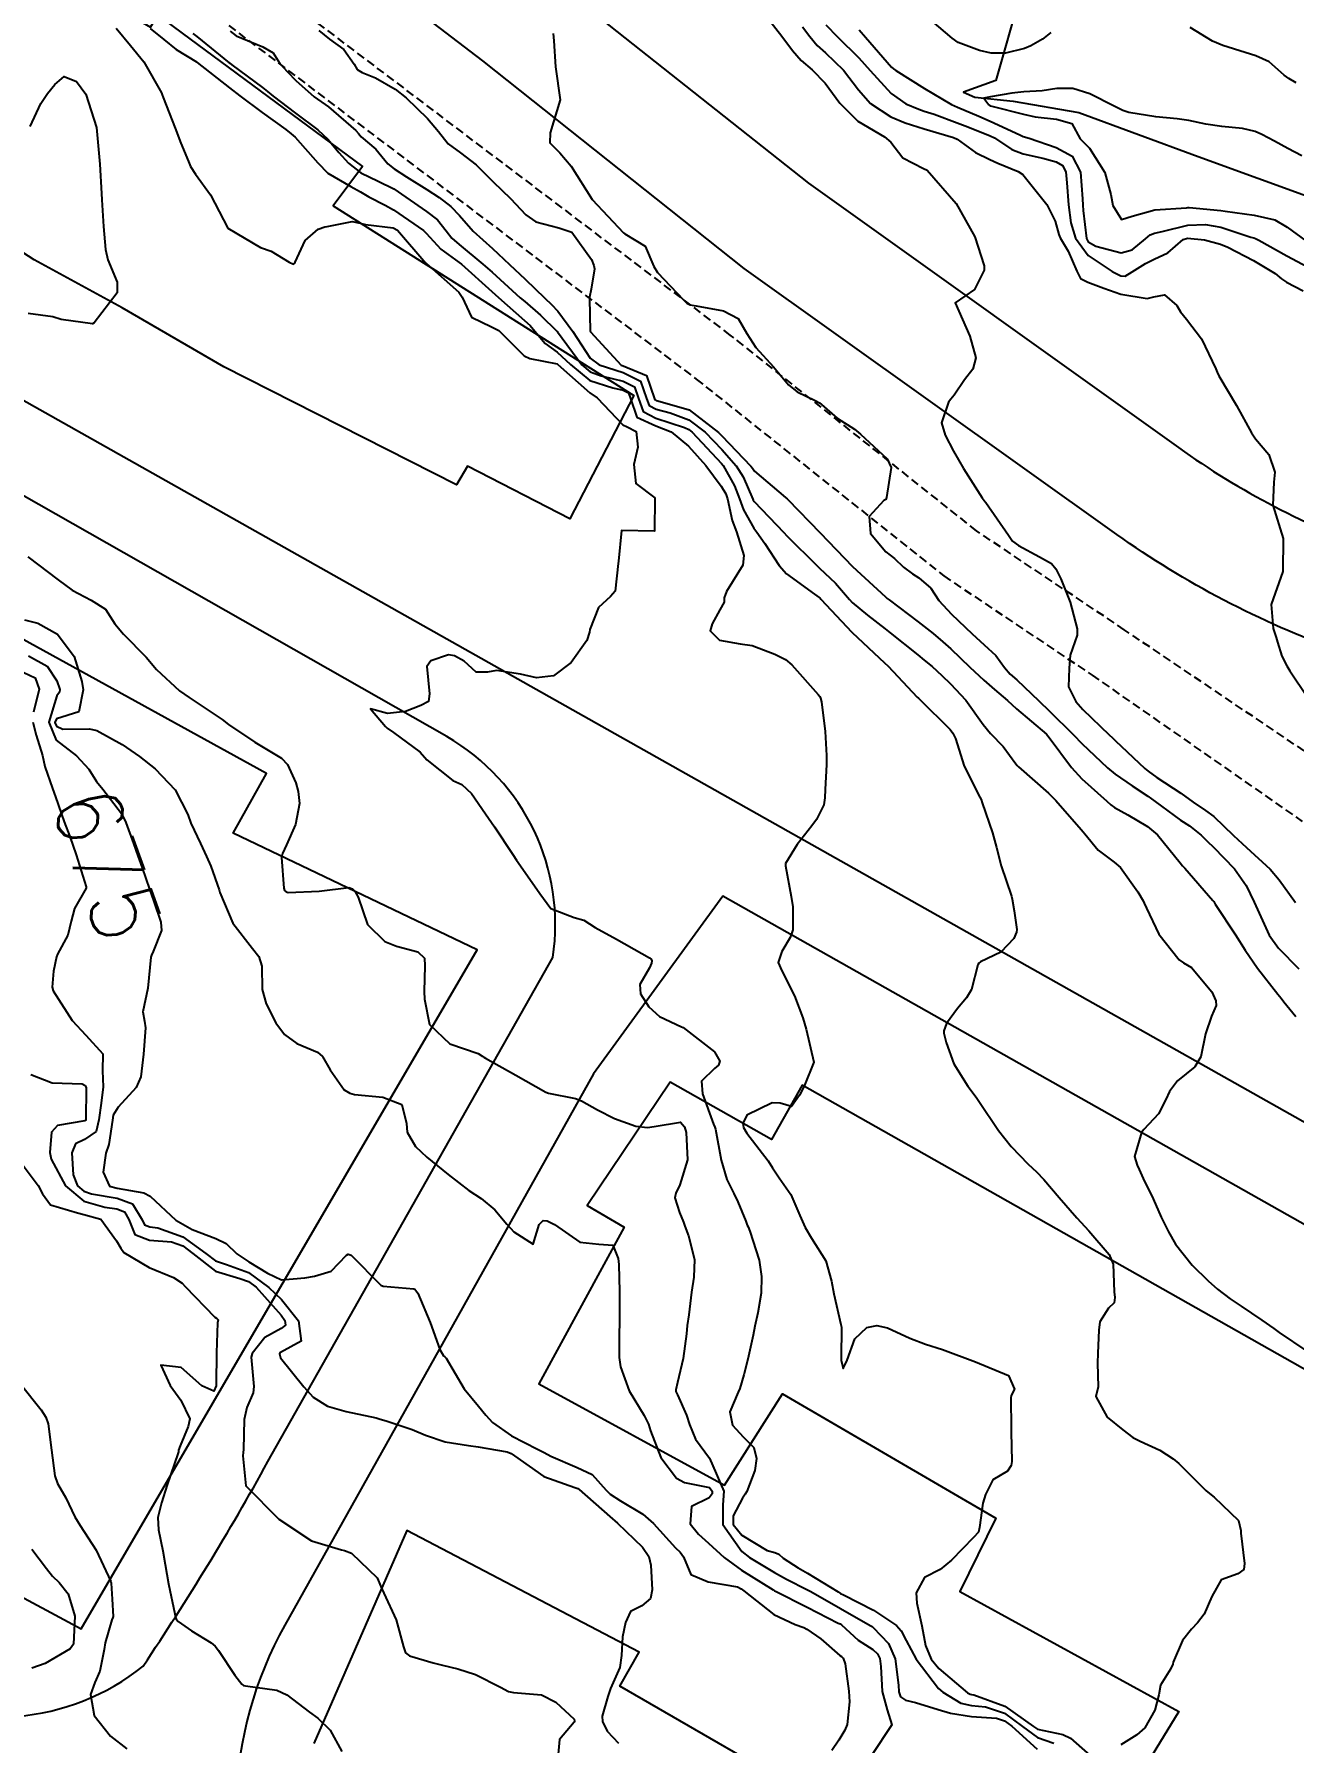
# Model space of a CAD drawing. Header units: metres. Extents: x 292545 to 299085, y 7450245 to 7463078.
# Drawn here: x 296040.1 to 296116.2, y 7461613.7 to 7461717 of the extents above; entities that cross this region are included whole.
import ezdxf
from ezdxf.enums import TextEntityAlignment as Align

# ---------------------------------------------------------------- set-up
doc = ezdxf.new("R2010")
doc.units = ezdxf.units.M
doc.linetypes.add('DASHED', pattern=[0.75, 0.5, -0.25])
for name, color, linetype in [('Cotas', 45, 'Continuous'), ('Curvas de Nivel 1m', 11, 'Continuous'), ('Curvas de Nivel 5m', 15, 'Continuous'), ('Edificações', 30, 'Continuous'), ('Hidrografia', 140, 'Continuous'), ('Vias Primárias', 230, 'Continuous'), ('Vias Secundárias', 230, 'DASHED')]:
    doc.layers.add(name, color=color, linetype=linetype)
doc.styles.add('Style-STANDARD', font='STANDARD.shx')

msp = doc.modelspace()

# ---------------------------------------------------------------- linework, layer by layer
at = {"layer": 'Curvas de Nivel 1m', "flags": 128}
for points, elevation in [([(296083.98, 7461718.53), (296085.3, 7461716.86), (296085.94, 7461715.99), (296086.47, 7461715.38), (296087.12, 7461714.83), (296087.92, 7461714.01), (296088.79, 7461712.81), (296089.89, 7461711.72), (296091.49, 7461710.78), (296091.88, 7461710.45), (296092.6, 7461709.5), (296093.86, 7461708.85), (296094.07, 7461708.75), (296095.83, 7461706.73), (296096.95, 7461704.72), (296097.52, 7461702.98), (296097.52, 7461702.71), (296096.94, 7461701.55), (296095.76, 7461700.73), (296096.66, 7461698.72), (296097.02, 7461697.42), (296096.84, 7461696.72), (296096.34, 7461696.09), (296095.7, 7461695.16), (296095.51, 7461694.91), (296095.36, 7461694.73), (296094.94, 7461693.48), (296095.16, 7461692.74), (296095.66, 7461691.77), (296096.27, 7461690.72), (296097.4, 7461688.94), (296097.59, 7461688.71), (296097.62, 7461688.67), (296099, 7461686.69), (296099.23, 7461686.33), (296099.59, 7461686.06), (296100.86, 7461685.39), (296101.58, 7461684.97), (296101.86, 7461684.66), (296102.16, 7461684.06), (296102.71, 7461682.65), (296103.15, 7461681.02), (296103.13, 7461680.64), (296102.72, 7461679.43), (296102.65, 7461678.65), (296102.62, 7461677.52), (296103.05, 7461676.64), (296103.48, 7461676.16), (296105.07, 7461674.62), (296105.27, 7461674.43), (296105.45, 7461674.26), (296107.22, 7461672.59), (296107.43, 7461672.42), (296107.96, 7461672.05), (296109.41, 7461671.1), (296110.15, 7461670.56), (296110.9, 7461670.05), (296111.39, 7461669.68), (296112.59, 7461668.53), (296113.38, 7461667.81), (296114.8, 7461666.51), (296115.35, 7461665.85), (296116.34, 7461664.48)], 666), ([(296045.06, 7461717.33), (296045.94, 7461716.3), (296046.74, 7461715.31), (296047.8, 7461713.42), (296047.85, 7461713.3), (296047.91, 7461713.15), (296048.64, 7461711.29), (296048.98, 7461710.39), (296049.43, 7461709.28), (296049.56, 7461708.98), (296049.86, 7461708.51), (296050.77, 7461707.26), (296051.81, 7461705.25), (296053.8, 7461704.09), (296054.43, 7461703.85), (296055.52, 7461703.2), (296055.79, 7461703.08), (296055.86, 7461703.13), (296055.89, 7461703.2), (296056.49, 7461704.51), (296057.27, 7461705.19), (296057.68, 7461705.32), (296057.81, 7461705.35), (296059.32, 7461705.66), (296059.82, 7461705.56), (296060.14, 7461705.48), (296061.81, 7461705.26), (296062.06, 7461705.13), (296063.79, 7461703.14), (296063.81, 7461703.13), (296063.83, 7461703.11), (296065.77, 7461701.38), (296065.97, 7461701.08), (296066.55, 7461699.87), (296067.75, 7461699.29), (296068.19, 7461699.06), (296069.73, 7461697.54), (296070.06, 7461697.37), (296071.71, 7461697.04), (296071.76, 7461697.01), (296073.7, 7461695.3), (296074.14, 7461694.99), (296075.68, 7461693.36), (296075.94, 7461693.23), (296076.49, 7461692.96), (296076.6, 7461692.02), (296076.36, 7461690.96), (296076.48, 7461689.81), (296077.62, 7461688.94), (296077.6, 7461686.94), (296075.6, 7461686.97), (296075.42, 7461685.12), (296075.41, 7461684.97), (296075.22, 7461683.31), (296074.95, 7461682.98), (296074.21, 7461682.31), (296073.7, 7461680.99), (296073.68, 7461680.83), (296073.52, 7461680.33), (296072.57, 7461679), (296071.49, 7461678.19), (296070.47, 7461678.06), (296069.5, 7461678.29), (296068.05, 7461678.5), (296067.5, 7461678.41), (296066.83, 7461678.4), (296066.09, 7461679.08), (296065.51, 7461679.4), (296065.15, 7461679.45), (296064.09, 7461679.1), (296063.85, 7461678.75), (296064.01, 7461677.1), (296063.94, 7461676.64), (296063.47, 7461676.4), (296062.56, 7461676.03), (296061.46, 7461675.92), (296060.43, 7461676.19), (296061.34, 7461675.13), (296061.4, 7461675.07), (296061.45, 7461675.03), (296061.82, 7461674.76), (296063.44, 7461673.57), (296063.85, 7461673.11), (296065.42, 7461671.86), (296065.95, 7461671.61), (296066.55, 7461671.07), (296067.39, 7461669.85), (296067.93, 7461669.05), (296069.03, 7461667.38), (296069.26, 7461667.04), (296069.36, 7461666.9), (296070.66, 7461665.03), (296071.33, 7461664.12), (296072.75, 7461663.57), (296073.32, 7461663.41), (296074.02, 7461662.98), (296075.31, 7461662.26), (296076.84, 7461661.41), (296077.29, 7461661.13), (296077.39, 7461661.05), (296077.43, 7461660.95), (296077.41, 7461660.82), (296077.29, 7461660.53), (296076.71, 7461659.52), (296076.75, 7461658.96), (296077.26, 7461658.17), (296077.91, 7461657.6), (296079.24, 7461656.97), (296079.34, 7461656.92), (296081.23, 7461655.46), (296081.55, 7461654.9), (296081.46, 7461654.66), (296081.22, 7461654.46), (296080.43, 7461653.68), (296080.49, 7461652.91), (296081.17, 7461651.09), (296081.25, 7461650.9), (296081.29, 7461650.78), (296081.62, 7461648.9), (296081.98, 7461647.74), (296082.4, 7461646.89), (296082.63, 7461646.4), (296083.11, 7461645.22), (296083.2, 7461644.98), (296083.25, 7461644.88), (296083.36, 7461644.61), (296083.93, 7461642.87), (296084.07, 7461641.87), (296084.04, 7461640.87), (296083.85, 7461639.68), (296083.67, 7461638.87), (296083.56, 7461638.34), (296083.23, 7461636.88), (296082.99, 7461635.93), (296082.76, 7461635.11), (296082.66, 7461634.88), (296082.15, 7461633.7), (296082.31, 7461632.89), (296082.95, 7461632.19), (296083.6, 7461631.53), (296083.77, 7461630.87), (296083.66, 7461630.14), (296083.18, 7461628.88), (296083.08, 7461628.71), (296082.91, 7461628.48), (296082.36, 7461627.41), (296082.36, 7461626.89), (296082.88, 7461626.23), (296084.41, 7461625.32), (296084.87, 7461625.19), (296085.11, 7461625.1), (296085.38, 7461624.85), (296086.29, 7461624.27), (296086.85, 7461623.94), (296088.69, 7461622.81), (296088.84, 7461622.72), (296089.02, 7461622.63), (296090.83, 7461621.71), (296092.22, 7461620.77), (296092.51, 7461620.46), (296092.8, 7461619.88), (296093.41, 7461618.75), (296094.77, 7461616.98), (296095.02, 7461616.74), (296096.12, 7461616.08), (296096.76, 7461615.94), (296097.6, 7461615.86), (296098.75, 7461615.47), (296099.84, 7461614.68), (296100.74, 7461614), (296101.74, 7461613.66)], 672), ([(296047.13, 7461717.31), (296047.95, 7461716.66), (296048.7, 7461716.05), (296049.93, 7461715.3), (296049.97, 7461715.27), (296051.92, 7461713.73), (296052.55, 7461713.24), (296053.9, 7461712.25), (296055.32, 7461711.21), (296055.64, 7461710.96), (296055.88, 7461710.74), (296057.26, 7461709.19), (296057.85, 7461708.57), (296059.24, 7461707.77), (296059.84, 7461707.45), (296060.34, 7461707.15), (296061.32, 7461706.63), (296061.83, 7461706.36), (296063.65, 7461705.11), (296063.81, 7461704.95), (296064.68, 7461703.97), (296065.79, 7461703.18), (296065.93, 7461703.08), (296067.77, 7461701.42), (296068.18, 7461701.06), (296069.75, 7461699.66), (296070.08, 7461699.37), (296070.36, 7461699.03), (296071, 7461698.28), (296071.72, 7461697.76), (296072.53, 7461697), (296073.7, 7461696.04), (296075.09, 7461695.59), (296075.7, 7461695.46), (296076.03, 7461695.3), (296076.14, 7461694.96), (296076.54, 7461693.82), (296077.68, 7461693.29), (296078.6, 7461692.93), (296079.66, 7461692.07), (296080.7, 7461690.91), (296081.63, 7461689.66), (296081.91, 7461689.18), (296082.01, 7461688.89), (296082.3, 7461687.58), (296082.55, 7461686.89), (296083, 7461685.46), (296082.94, 7461684.88), (296081.95, 7461683.29), (296081.81, 7461682.9), (296081.81, 7461682.64), (296081.54, 7461682.18), (296081.09, 7461681.34), (296080.96, 7461680.91), (296081.52, 7461680.34), (296082.77, 7461680.13), (296083.51, 7461680.02), (296084.87, 7461679.5), (296085.51, 7461679.17), (296085.89, 7461678.85), (296087.49, 7461677.06), (296087.58, 7461676.93), (296087.63, 7461676.83), (296087.7, 7461676.61), (296087.92, 7461674.82), (296087.99, 7461673.37), (296087.99, 7461672.82), (296087.91, 7461671.31), (296087.89, 7461670.82), (296087.84, 7461670.39), (296087.39, 7461669.51), (296087.11, 7461669.11), (296086.89, 7461668.83), (296086.22, 7461667.99), (296085.52, 7461666.85), (296085.51, 7461666.7), (296085.85, 7461664.84), (296085.95, 7461664.22), (296085.95, 7461662.84), (296085.79, 7461662.36), (296085.3, 7461661.53), (296085.08, 7461660.85), (296085.29, 7461660.35), (296086.05, 7461658.84), (296086.57, 7461657.52), (296086.77, 7461656.83), (296087.22, 7461654.83), (296086.65, 7461653.38), (296086.36, 7461652.84), (296085.87, 7461652.16), (296085.19, 7461652.36), (296084.7, 7461652.37), (296083.18, 7461651.62), (296082.93, 7461651.13), (296082.98, 7461650.88), (296083.17, 7461650.55), (296084.46, 7461648.86), (296084.73, 7461648.45), (296085.13, 7461647.84), (296085.84, 7461646.84), (296086.39, 7461645.56), (296086.7, 7461644.83), (296087.09, 7461644.19), (296087.96, 7461642.82), (296088.29, 7461641.59), (296088.43, 7461640.82), (296088.86, 7461638.98), (296088.89, 7461638.81), (296088.88, 7461636.94), (296088.88, 7461636.81), (296089, 7461636.31), (296089.25, 7461636.81), (296089.71, 7461638.11), (296090.42, 7461638.79), (296091.03, 7461638.92), (296091.67, 7461638.77), (296093.02, 7461638.14), (296093.97, 7461637.79), (296095.01, 7461637.47), (296097, 7461636.71), (296099, 7461635.9), (296099.36, 7461635.06), (296099.16, 7461634.69), (296099.13, 7461634.54), (296099.16, 7461632.69), (296099.15, 7461632.49), (296099.19, 7461630.69), (296099.16, 7461630.45), (296098.93, 7461630.11), (296098.04, 7461629.58), (296097.6, 7461628.7), (296097.44, 7461628.17), (296097.24, 7461626.71), (296097.17, 7461626.42), (296096.88, 7461626.1), (296095.54, 7461624.73), (296094.86, 7461624.16), (296093.91, 7461623.69), (296093.42, 7461622.75), (296093.46, 7461622.13), (296093.75, 7461620.75), (296093.98, 7461619.56), (296094.32, 7461618.74), (296094.78, 7461618.17), (296096.51, 7461616.71), (296096.67, 7461616.62), (296096.76, 7461616.6), (296096.89, 7461616.58), (296098.76, 7461615.91), (296100.51, 7461614.67), (296100.74, 7461614.52), (296102.28, 7461614.19), (296102.74, 7461613.97), (296104.27, 7461612.62)], 671), ([(296087.96, 7461717.55), (296088.66, 7461716.81), (296089.94, 7461715.55), (296090.64, 7461714.79), (296091.91, 7461713.39), (296092.79, 7461712.77), (296093.58, 7461712.44), (296093.9, 7461712.33), (296094.5, 7461712.14), (296095.89, 7461711.62), (296096.53, 7461711.37), (296097.88, 7461710.84), (296098.15, 7461710.7), (296099.19, 7461710.01), (296099.87, 7461709.74), (296101.06, 7461709.48), (296101.87, 7461709.26), (296102.25, 7461709.04), (296102.46, 7461708.65), (296102.52, 7461707.98), (296102.61, 7461706.65), (296102.75, 7461705.57), (296103.03, 7461704.64), (296103.8, 7461703.6), (296105.25, 7461702.62), (296105.78, 7461702.36), (296106.05, 7461702.34), (296106.47, 7461702.6), (296107.26, 7461703.12), (296107.79, 7461703.38), (296108.62, 7461703.76), (296109.54, 7461704.56), (296109.81, 7461704.65), (296110.83, 7461704.55), (296111.81, 7461704.29), (296112.24, 7461704.1), (296113.79, 7461703.29), (296115.11, 7461702.5), (296115.48, 7461702.19), (296115.78, 7461701.99), (296116.79, 7461701.46)], 664), ([(296089.96, 7461717.23), (296090.35, 7461716.8), (296091.93, 7461714.99), (296092.04, 7461714.88), (296092.18, 7461714.78), (296093.92, 7461713.69), (296095.54, 7461712.73), (296095.9, 7461712.56), (296097.2, 7461712.02), (296097.89, 7461711.72), (296099.67, 7461710.9), (296099.88, 7461710.8), (296100.23, 7461710.68), (296101.88, 7461710.13), (296102.83, 7461709.6), (296103.34, 7461708.64), (296103.46, 7461707.02), (296103.48, 7461706.64), (296103.51, 7461706.31), (296103.7, 7461704.63), (296103.81, 7461704.43), (296104.26, 7461704.17), (296105.8, 7461703.75), (296106.47, 7461703.93), (296107.27, 7461704.6), (296107.56, 7461704.85), (296107.82, 7461704.94), (296108.28, 7461705.04), (296109.82, 7461705.44), (296110.89, 7461705.48), (296111.82, 7461705.3), (296113.63, 7461704.71), (296113.81, 7461704.66), (296113.92, 7461704.63), (296114.12, 7461704.52), (296115.8, 7461703.57), (296117.67, 7461702.58)], 663), ([(296101.55, 7461717.07), (296101.04, 7461716.67), (296100.35, 7461716.28), (296099.95, 7461716.11), (296098.81, 7461715.83), (296097.94, 7461715.82), (296097.23, 7461715.99), (296095.95, 7461716.48), (296095.59, 7461716.73), (296093.97, 7461718.1)], 663), ([(296116.37, 7461714.04), (296115.93, 7461714.29), (296115.65, 7461714.49), (296114.75, 7461715.31), (296113.94, 7461715.66), (296113.29, 7461715.87), (296111.95, 7461716.3), (296111.32, 7461716.55), (296109.96, 7461717.38)], 663), ([(296051.95, 7461717.15), (296052.31, 7461716.88), (296053.94, 7461716.21), (296054.56, 7461715.85), (296054.96, 7461715.21), (296055.42, 7461714.7), (296055.92, 7461714.17), (296057.04, 7461713.19), (296057.9, 7461712.59), (296059.56, 7461711.15), (296059.71, 7461710.98), (296059.88, 7461710.78), (296060.75, 7461710.02), (296061.49, 7461709.14), (296061.86, 7461708.84), (296062.62, 7461708.36), (296063.84, 7461707.58), (296064.58, 7461707.1), (296065.3, 7461706.56), (296065.82, 7461706.01), (296066.64, 7461705.07), (296067.8, 7461704.01), (296068.84, 7461703.05), (296069.78, 7461702.16), (296070.97, 7461701.02), (296071.38, 7461700.63), (296071.76, 7461700.24), (296072.67, 7461699), (296073.72, 7461697.4), (296074.25, 7461696.98), (296075.71, 7461696.52), (296076.75, 7461696), (296077.12, 7461694.95), (296077.27, 7461694.52), (296077.69, 7461694.3), (296078.54, 7461694.08), (296079.68, 7461693.66), (296080.66, 7461692.91), (296081.66, 7461691.87), (296082.53, 7461690.89), (296082.96, 7461690.21), (296083.54, 7461688.87), (296083.56, 7461688.81), (296083.62, 7461688.72), (296085.41, 7461686.85), (296085.6, 7461686.65), (296087.43, 7461684.83), (296087.57, 7461684.7), (296088.54, 7461683.79), (296089.38, 7461682.8), (296089.55, 7461682.62), (296090.48, 7461681.85), (296091.53, 7461681.02), (296091.84, 7461680.78), (296093.51, 7461679.45), (296093.89, 7461679.14), (296094.37, 7461678.75), (296094.96, 7461678.2), (296095.49, 7461677.7), (296096.41, 7461676.72), (296097.46, 7461675.24), (296097.9, 7461674.7), (296098.66, 7461673.91), (296099.43, 7461672.87), (296099.51, 7461672.77), (296099.59, 7461672.69), (296101.41, 7461671.1), (296101.85, 7461670.66), (296103.39, 7461668.89), (296103.51, 7461668.76), (296103.61, 7461668.64), (296104.4, 7461667.65), (296105.37, 7461666.93), (296105.75, 7461666.61), (296106.81, 7461665.13), (296107.12, 7461664.59), (296107.19, 7461664.45), (296107.33, 7461664.14), (296108.08, 7461662.58), (296109.3, 7461661.02), (296109.56, 7461660.83), (296110.05, 7461660.56), (296111.27, 7461659.08), (296111.51, 7461658.54), (296111.54, 7461658.26), (296111.25, 7461657.61), (296110.89, 7461656.55), (296110.62, 7461655.15), (296110.25, 7461654.55), (296109.2, 7461653.7), (296108.72, 7461653.05), (296108.5, 7461652.58), (296108.06, 7461651.71), (296107.17, 7461650.77), (296107.03, 7461650.59), (296106.61, 7461649.13), (296106.77, 7461648.6), (296106.88, 7461648.34), (296107.13, 7461647.8), (296107.74, 7461646.58), (296108.22, 7461645.47), (296108.66, 7461644.57), (296109.09, 7461643.83), (296110.08, 7461642.56), (296111.06, 7461641.61), (296111.63, 7461641.12), (296112.39, 7461640.53), (296113.05, 7461640.09), (296114.3, 7461639.24), (296115.03, 7461638.73), (296115.35, 7461638.5), (296117.01, 7461637.36)], 669), ([(296057.31, 7461717.19), (296057.95, 7461716.67), (296058.83, 7461716.05), (296059.45, 7461715.16), (296059.63, 7461714.85), (296059.93, 7461714.66), (296060.74, 7461714.33), (296061.92, 7461713.66), (296062.59, 7461713.12), (296063.89, 7461711.88), (296064.55, 7461711.1), (296065.13, 7461710.34), (296065.87, 7461709.8), (296066.82, 7461709.07), (296067.85, 7461708.04), (296068.89, 7461707.05), (296069.82, 7461706.05), (296070.42, 7461705.63), (296071.82, 7461705.27), (296072.61, 7461705), (296073.8, 7461703.35), (296073.94, 7461702.99), (296073.97, 7461702.8), (296073.77, 7461701.56), (296073.68, 7461701.07), (296073.68, 7461700.99), (296073.72, 7461699.02), (296073.73, 7461698.99), (296075.59, 7461696.97), (296075.71, 7461696.93), (296077.11, 7461696.35), (296077.6, 7461694.94), (296077.63, 7461694.88), (296077.69, 7461694.84), (296077.81, 7461694.82), (296079.69, 7461694.26), (296081.47, 7461692.9), (296081.67, 7461692.7), (296083.43, 7461690.87), (296083.52, 7461690.75), (296083.64, 7461690.55), (296085.51, 7461688.96), (296085.62, 7461688.88), (296085.65, 7461688.85), (296087.6, 7461686.83), (296089.57, 7461684.8), (296091.55, 7461682.96), (296091.65, 7461682.87), (296091.77, 7461682.78), (296093.53, 7461681.45), (296094.43, 7461680.75), (296095.03, 7461680.25), (296095.51, 7461679.82), (296096.66, 7461678.72), (296097.5, 7461677.93), (296098.15, 7461677.36), (296098.94, 7461676.69), (296099.48, 7461676.2), (296101.28, 7461674.66), (296101.37, 7461674.57), (296101.45, 7461674.46), (296102.79, 7461672.65), (296103.42, 7461671.96), (296104.94, 7461670.62), (296105.18, 7461670.39), (296105.4, 7461670.23), (296106.21, 7461669.79), (296107.39, 7461669.07), (296107.99, 7461668.58), (296109.37, 7461666.88), (296109.5, 7461666.71), (296109.64, 7461666.57), (296111.33, 7461664.61), (296111.39, 7461664.54), (296111.48, 7461664.39), (296112.71, 7461662.53), (296113.3, 7461661.61), (296114.04, 7461660.51), (296115.27, 7461658.94), (296115.47, 7461658.7), (296115.63, 7461658.49), (296116.36, 7461657.59)], 668), ([(296071.48, 7461717.02), (296071.51, 7461716.58), (296071.62, 7461715.01), (296071.9, 7461713.01), (296071.3, 7461711.02), (296071.27, 7461710.41), (296071.87, 7461709.81), (296072.56, 7461709), (296073.83, 7461706.99), (296075.73, 7461704.97), (296075.81, 7461704.91), (296077.03, 7461704.17), (296077.56, 7461702.94), (296077.79, 7461702.57), (296079.36, 7461700.92), (296079.55, 7461700.71), (296079.76, 7461700.61), (296080.12, 7461700.56), (296081.76, 7461700.26), (296082.66, 7461699.79), (296083.17, 7461698.88), (296083.73, 7461698.03), (296084.79, 7461696.86), (296085.7, 7461695.78), (296086.22, 7461695.36), (296087.3, 7461694.83), (296087.56, 7461694.69), (296087.69, 7461694.59), (296088.64, 7461693.77), (296089.68, 7461693.09), (296090.05, 7461692.8), (296091.65, 7461691.3), (296091.91, 7461690.78), (296091.62, 7461688.96), (296091.57, 7461688.84), (296091.46, 7461688.78), (296090.58, 7461687.82), (296090.66, 7461686.79), (296091.58, 7461685.68), (296092.1, 7461685.29), (296092.64, 7461684.76), (296093.18, 7461684.36), (296093.57, 7461684.12), (296094.29, 7461683.48), (296094.78, 7461682.74), (296095.54, 7461681.91), (296096.79, 7461680.72), (296097.52, 7461680.06), (296098.23, 7461679.41), (296098.74, 7461678.69), (296099.1, 7461678.29), (296099.5, 7461677.95), (296100.83, 7461676.67), (296101.47, 7461676.05), (296102.9, 7461674.65), (296103.45, 7461674.08), (296104.18, 7461673.37), (296104.97, 7461672.62), (296105.43, 7461672.25), (296106.47, 7461671.54), (296107.41, 7461670.91), (296107.85, 7461670.59), (296109.39, 7461669.47), (296109.93, 7461669.11), (296110.64, 7461668.55), (296111.01, 7461668.18), (296111.38, 7461667.82), (296112.65, 7461666.53), (296113.35, 7461665.52), (296113.84, 7461664.51), (296114.23, 7461663.61), (296114.75, 7461662.51), (296115.3, 7461661.72), (296116.53, 7461660.48)], 667), ([(296039.88, 7461711.39), (296040.51, 7461712.78), (296040.92, 7461713.38), (296041.37, 7461713.93), (296041.92, 7461714.42), (296042.68, 7461714.12), (296043.23, 7461713.35), (296043.88, 7461711.34), (296044.07, 7461709.34), (296044.08, 7461709.11), (296044.19, 7461707.34), (296044.21, 7461706.97), (296044.31, 7461705.34), (296044.42, 7461703.96), (296044.56, 7461703.34), (296045.13, 7461701.98), (296045.12, 7461701.33), (296043.74, 7461699.52), (296043.63, 7461699.47), (296041.75, 7461699.73), (296041.24, 7461699.88), (296039.75, 7461700.09)], 673), ([(296116.72, 7461709.63), (296115.88, 7461710.06), (296115.06, 7461710.5), (296114.29, 7461710.92), (296113.89, 7461711.09), (296113.14, 7461711.28), (296111.89, 7461711.4), (296110.91, 7461711.53), (296109.89, 7461711.76), (296109.19, 7461711.86), (296107.9, 7461711.97), (296106.26, 7461712.25), (296105.9, 7461712.36), (296105.38, 7461712.62), (296103.91, 7461713.37), (296102.88, 7461713.69), (296101.92, 7461713.7), (296101.03, 7461713.56), (296099.92, 7461713.49), (296099.19, 7461713.41), (296097.91, 7461713.19), (296097.51, 7461713.1), (296097.8, 7461712.7), (296097.86, 7461712.66), (296097.9, 7461712.64), (296097.98, 7461712.62), (296099.9, 7461712.15), (296100.6, 7461711.97), (296101.89, 7461711.84), (296102.82, 7461711.57), (296103.33, 7461710.64), (296103.6, 7461710.36), (296103.88, 7461710.09), (296104.82, 7461708.62), (296105.18, 7461707.28), (296105.29, 7461706.62), (296105.82, 7461705.78), (296106.46, 7461705.97), (296107.83, 7461706.35), (296109.75, 7461706.48), (296109.83, 7461706.49), (296109.9, 7461706.49), (296111.83, 7461706.32), (296112.08, 7461706.28), (296113.83, 7461706.04), (296115.08, 7461705.75), (296115.82, 7461705.3), (296116.95, 7461704.48)], 662), ([(296039.74, 7461685.39), (296041.56, 7461683.99), (296042.4, 7461683.36), (296043.55, 7461682.76), (296044.42, 7461682.21), (296044.99, 7461681.33), (296045.52, 7461680.7), (296046.89, 7461679.31), (296047.5, 7461678.58), (296048.89, 7461677.29), (296049.48, 7461676.87), (296050.45, 7461676.24), (296051.47, 7461675.54), (296051.86, 7461675.25), (296053.45, 7461674.18), (296055.05, 7461673.21), (296055.43, 7461672.83), (296055.93, 7461671.72), (296056.07, 7461671.2), (296056.15, 7461670.46), (296055.9, 7461669.2), (296055.37, 7461667.98), (296055.12, 7461667.45), (296055.06, 7461667.21), (296055.2, 7461665.35), (296055.24, 7461665.21), (296055.34, 7461665.13), (296055.46, 7461665.09), (296057.34, 7461665.18), (296059.12, 7461665.39), (296059.34, 7461665.31), (296059.49, 7461665.16), (296059.69, 7461664.8), (296060.26, 7461663.15), (296061.3, 7461662.12), (296062.01, 7461661.84), (296063.3, 7461661.51), (296063.7, 7461661.11), (296063.73, 7461660.66), (296063.68, 7461659.11), (296063.71, 7461658.65), (296064.01, 7461657.1), (296065.23, 7461655.94), (296066.94, 7461655.36), (296067.22, 7461655.18), (296067.29, 7461655.14), (296067.39, 7461655.07), (296069.21, 7461654.05), (296071.04, 7461653.02), (296071.19, 7461652.95), (296072.82, 7461652.63), (296073.19, 7461652.5), (296074.16, 7461651.96), (296075.18, 7461651.43), (296076.47, 7461650.96), (296077.17, 7461650.88), (296077.58, 7461650.94), (296079.18, 7461651.21), (296079.42, 7461650.92), (296079.51, 7461650.58), (296079.59, 7461648.92), (296079.13, 7461647.42), (296078.88, 7461646.92), (296078.82, 7461646.63), (296079.11, 7461645.74), (296079.35, 7461645.16), (296079.44, 7461644.92), (296079.66, 7461644.34), (296080.01, 7461642.91), (296079.98, 7461641.83), (296079.84, 7461640.92), (296079.67, 7461639.55), (296079.58, 7461638.92), (296079.53, 7461638.42), (296079.34, 7461636.92), (296078.99, 7461635.47), (296078.88, 7461635.03), (296078.89, 7461634.93), (296078.98, 7461634.72), (296079.54, 7461633.49), (296079.71, 7461632.92), (296080.08, 7461632.05), (296080.93, 7461630.9), (296081.78, 7461628.89), (296081.72, 7461628.07), (296081.73, 7461626.89), (296082.87, 7461625.25), (296083.34, 7461624.88), (296084.85, 7461623.98), (296085.58, 7461623.58), (296086.84, 7461622.94), (296087.05, 7461622.83), (296088.83, 7461621.81), (296090.64, 7461620.78), (296090.75, 7461620.71), (296090.81, 7461620.66), (296091.73, 7461619.7), (296092.15, 7461618.77), (296092.35, 7461617.18), (296092.37, 7461616.77), (296092.46, 7461616.46), (296092.76, 7461616.26), (296093.38, 7461616.13), (296094.75, 7461615.71), (296095.49, 7461615.47), (296096.75, 7461615.27), (296098.27, 7461615.18), (296098.75, 7461615.02), (296099.2, 7461614.69), (296100.73, 7461613.3)], 673), ([(296039.53, 7461681.58), (296040.33, 7461681.38), (296041.52, 7461680.7), (296042.54, 7461679.36), (296043, 7461677.84), (296043.08, 7461677.35), (296042.81, 7461676.01), (296041.47, 7461675.58), (296041.36, 7461675.37), (296041.46, 7461675.14), (296041.85, 7461674.97), (296043.46, 7461674.99), (296043.91, 7461674.89), (296045.44, 7461674.03), (296046.48, 7461673.31), (296047.43, 7461672.56), (296048.64, 7461671.29), (296049.39, 7461669.81), (296049.59, 7461669.28), (296050.17, 7461668.06), (296050.53, 7461667.26), (296050.78, 7461666.68), (296051.29, 7461665.25), (296051.34, 7461665.08), (296052.11, 7461663.24), (296053.3, 7461661.7), (296053.69, 7461661.23), (296053.87, 7461660.64), (296053.9, 7461659.22), (296054.13, 7461658.35), (296054.72, 7461657.22), (296055.24, 7461656.51), (296055.99, 7461655.96), (296057.23, 7461655.44), (296057.53, 7461655.18), (296058.01, 7461654.37), (296058.84, 7461653.16), (296059.19, 7461652.95), (296059.47, 7461652.88), (296061.19, 7461652.71), (296062.33, 7461652.27), (296062.62, 7461651.12), (296062.66, 7461650.61), (296063.16, 7461649.73), (296063.84, 7461649.1), (296065.14, 7461648.04), (296066.38, 7461647.08), (296067.12, 7461646.59), (296067.96, 7461645.91), (296068.67, 7461645.05), (296069.1, 7461644.58), (296070.27, 7461643.84), (296070.62, 7461645.02), (296070.87, 7461645.26), (296071.11, 7461645.25), (296071.55, 7461645.02), (296073.09, 7461643.95), (296074.23, 7461643.84), (296075.08, 7461643.77), (296075.4, 7461642.97), (296075.44, 7461642.6), (296075.49, 7461640.97), (296075.49, 7461640.52), (296075.48, 7461638.97), (296075.47, 7461638.52), (296075.47, 7461636.97), (296075.55, 7461636.41), (296076.07, 7461634.96), (296076.97, 7461633.48), (296077.23, 7461632.95), (296077.36, 7461632.54), (296077.99, 7461630.94), (296078.92, 7461629.68), (296079.42, 7461629.43), (296080.92, 7461629.12), (296081.09, 7461628.9), (296081.08, 7461628.73), (296080.91, 7461628.49), (296079.84, 7461627.97), (296079.75, 7461626.92), (296080.26, 7461626.3), (296080.87, 7461625.76), (296081.81, 7461624.89), (296082.86, 7461624.12), (296084.77, 7461622.94), (296084.84, 7461622.89), (296084.86, 7461622.88), (296084.91, 7461622.86), (296086.83, 7461621.88), (296088.69, 7461620.93), (296088.81, 7461620.87), (296088.89, 7461620.81), (296089.9, 7461619.89), (296090.8, 7461619.32), (296091.08, 7461619.07), (296091.21, 7461618.78), (296091.27, 7461618.3), (296091.35, 7461616.78), (296091.65, 7461615.68), (296091.95, 7461614.77), (296090.72, 7461612.92)], 674), ([(296039.49, 7461678.39), (296040.17, 7461678.07), (296040.42, 7461677.39), (296040.08, 7461676)], 676), ([(296040.03, 7461675.39), (296040.24, 7461674.6), (296040.61, 7461673.38), (296040.76, 7461672.71), (296041.23, 7461671.37), (296041.41, 7461670.88), (296041.93, 7461669.36), (296042.26, 7461668.48), (296042.65, 7461667.36), (296043.26, 7461665.44), (296043.26, 7461665.35), (296042.56, 7461664.13), (296042.35, 7461663.36), (296042.15, 7461662.52), (296041.53, 7461661.37), (296041.46, 7461661.2), (296041.28, 7461660.33), (296041.2, 7461659.37), (296041.27, 7461659.15), (296042.41, 7461657.36), (296043.23, 7461656.46), (296044.26, 7461655.34), (296044.25, 7461654.3), (296044.28, 7461653.34), (296044.16, 7461652.36), (296044.03, 7461651.34), (296043.86, 7461650.65), (296043.16, 7461650.16), (296042.61, 7461649.9), (296042.39, 7461649.36), (296042.46, 7461648.03), (296042.74, 7461647.35), (296043.12, 7461647.03), (296043.58, 7461646.88), (296045.12, 7461646.62), (296046.06, 7461646.27), (296046.64, 7461645.31), (296046.79, 7461644.99), (296047.1, 7461644.87), (296047.58, 7461644.81), (296049.09, 7461644.27), (296050.48, 7461643.27), (296051.08, 7461642.82), (296051.73, 7461642.6), (296053.07, 7461642.11), (296054.29, 7461641.22), (296055.05, 7461640.49), (296056.09, 7461639.2), (296056.24, 7461637.97), (296055, 7461637.29), (296054.95, 7461637.26), (296054.93, 7461637.21), (296055, 7461636.95), (296056.41, 7461635.2), (296056.98, 7461634.58), (296057.84, 7461634.04), (296058.97, 7461633.71), (296060.78, 7461633.33), (296060.96, 7461633.28), (296061.44, 7461633.14), (296062.96, 7461632.63), (296063.77, 7461632.29), (296064.94, 7461631.88), (296066.35, 7461631.67), (296066.94, 7461631.58), (296068.7, 7461631.28), (296068.94, 7461631.18), (296069.14, 7461631.04), (296070.92, 7461629.78), (296072.79, 7461629.12), (296072.91, 7461629.09), (296072.97, 7461629.06), (296073.05, 7461629), (296074.89, 7461627.37), (296075.36, 7461626.97), (296076.87, 7461625.52), (296077.26, 7461624.95), (296077.38, 7461624.43), (296077.45, 7461622.94), (296077.36, 7461622.42), (296076.83, 7461621.97), (296076.15, 7461621.63), (296075.84, 7461620.96), (296075.67, 7461620.1), (296075.61, 7461618.96), (296075.51, 7461618.24), (296074.95, 7461616.97), (296074.89, 7461616.85), (296074.77, 7461616.49), (296074.44, 7461615.29), (296074.46, 7461614.98), (296074.74, 7461614.39), (296075.43, 7461613.67)], 676), ([(296039.91, 7461654.09), (296041.2, 7461653.59), (296043.02, 7461653.53), (296043.19, 7461653.43), (296043.24, 7461653.35), (296043.25, 7461653.29), (296043.23, 7461651.35), (296043.22, 7461651.3), (296043.17, 7461651.28), (296041.52, 7461651.01), (296041.17, 7461650.61), (296041.06, 7461649.37), (296041.15, 7461648.97), (296042, 7461647.36), (296043.11, 7461646.44), (296044.38, 7461646.07), (296045.11, 7461645.97), (296045.58, 7461645.79), (296045.83, 7461645.32), (296046.19, 7461644.41), (296047.09, 7461644.07), (296048.41, 7461643.97), (296049.09, 7461643.74), (296049.71, 7461643.27), (296051.07, 7461642.19), (296052.55, 7461641.75), (296053.06, 7461641.58), (296053.52, 7461641.23), (296055.04, 7461639.53), (296055.27, 7461639.21), (296055.3, 7461638.93), (296055.03, 7461638.74), (296054.06, 7461638.18), (296053.29, 7461637.23), (296053.23, 7461636.99), (296053.39, 7461635.23), (296053.35, 7461634.85), (296052.97, 7461633.95), (296052.8, 7461633.23), (296052.76, 7461631.41), (296052.75, 7461631.23), (296052.73, 7461631.03), (296052.91, 7461629.23), (296054.89, 7461627.21), (296056.87, 7461625.89), (296058.68, 7461625.35), (296058.87, 7461625.31), (296059.29, 7461625.16), (296060.85, 7461623.67), (296061.07, 7461623.14), (296061.24, 7461622.73), (296061.98, 7461621.13), (296062.44, 7461619.48), (296062.56, 7461619.12), (296062.79, 7461618.95), (296064.22, 7461618.53), (296064.79, 7461618.39), (296065.71, 7461618.16), (296066.78, 7461617.81), (296068.29, 7461617.05), (296068.77, 7461616.79), (296069.08, 7461616.73), (296070.77, 7461616.58), (296071.63, 7461616.14), (296072.74, 7461615.11), (296072.76, 7461615), (296072.76, 7461614.98), (296072.74, 7461614.93), (296071.86, 7461613.89), (296071.77, 7461613.01)], 677), ([(296039.15, 7461648.98), (296040.35, 7461647.38), (296040.62, 7461646.88), (296041.11, 7461646.21), (296042.74, 7461645.72), (296043.11, 7461645.63), (296044.14, 7461645.34), (296045.09, 7461644.03), (296045.35, 7461643.59), (296045.54, 7461643.32), (296047.07, 7461642.42), (296048.53, 7461641.82), (296049.06, 7461641.47), (296049.24, 7461641.28), (296051.03, 7461639.42), (296051.13, 7461639.36), (296051.23, 7461639.26), (296051.2, 7461639.08), (296051.13, 7461637.26), (296051.12, 7461635.39), (296051.11, 7461635.26), (296050.98, 7461634.94), (296050.25, 7461635.27), (296048.99, 7461636.37), (296047.77, 7461636.52), (296048.34, 7461635.29), (296048.97, 7461634.4), (296049.53, 7461633.27), (296049.42, 7461632.81), (296048.94, 7461631.64), (296048.84, 7461631.37), (296048.83, 7461631.28), (296048.8, 7461631.15), (296048.15, 7461629.29), (296047.8, 7461628.19), (296047.59, 7461627.3), (296047.62, 7461626.56), (296047.88, 7461625.29), (296048.03, 7461624.47), (296048.24, 7461623.29), (296048.61, 7461621.49), (296048.65, 7461621.28), (296048.69, 7461621.16), (296048.81, 7461621.02), (296049.62, 7461620.45), (296050.8, 7461619.73), (296051.06, 7461619.52), (296051.26, 7461619.26), (296052.24, 7461617.78), (296052.67, 7461617.24), (296052.77, 7461617.16), (296052.88, 7461617.13), (296054.77, 7461616.87), (296055.38, 7461616.59), (296056.75, 7461615.55), (296057.25, 7461615.18), (296058.01, 7461614.45), (296058.7, 7461613.16)], 678), ([(296039.27, 7461635.4), (296040.53, 7461633.82), (296040.81, 7461633.38), (296040.96, 7461632.97), (296041.16, 7461631.38), (296041.37, 7461629.82), (296041.53, 7461629.37), (296042.03, 7461628.49), (296042.57, 7461627.35), (296042.89, 7461626.83), (296043.86, 7461625.34), (296044.74, 7461623.44), (296044.76, 7461623.33), (296044.83, 7461622.38), (296044.88, 7461621.33), (296044.87, 7461621.27), (296044.81, 7461621.12), (296044.4, 7461619.74), (296044.34, 7461619.33), (296044.09, 7461618.02), (296043.77, 7461617.34), (296043.51, 7461616.6), (296043.74, 7461615.34), (296044.73, 7461614.08), (296045.71, 7461613.32)], 679)]:
    msp.add_lwpolyline(points, dxfattribs=dict(at, elevation=elevation))
at = {"layer": 'Curvas de Nivel 5m', "flags": 128}
for points, elevation in [([(296086.54, 7461717.42), (296086.98, 7461716.83), (296087.42, 7461716.3), (296087.94, 7461715.85), (296089.02, 7461714.81), (296089.92, 7461713.61), (296090.66, 7461712.79), (296091.89, 7461711.97), (296092.74, 7461711.61), (296093.89, 7461711.25), (296095.66, 7461710.73), (296095.88, 7461710.62), (296096.99, 7461709.82), (296097.87, 7461709.39), (296098.35, 7461709.18), (296099.57, 7461708.68), (296099.86, 7461708.5), (296101.31, 7461706.67), (296101.82, 7461705.68), (296102.03, 7461704.87), (296102.12, 7461704.66), (296102.6, 7461703.85), (296103.12, 7461702.64), (296103.35, 7461702.2), (296103.78, 7461701.98), (296104.76, 7461701.63), (296105.77, 7461701.25), (296107.36, 7461701), (296107.77, 7461701.09), (296108.41, 7461701.22), (296109.16, 7461700.57), (296109.39, 7461700.2), (296109.75, 7461699.75), (296110.65, 7461698.55), (296111.51, 7461696.75), (296111.59, 7461696.54), (296111.71, 7461696.32), (296112.77, 7461694.53), (296113.67, 7461692.87), (296113.92, 7461692.52), (296114.72, 7461691.57), (296115.08, 7461690.5), (296115.03, 7461689.89), (296114.97, 7461688.5), (296115.59, 7461686.49), (296115.57, 7461684.49), (296114.87, 7461682.5), (296114.98, 7461681.05), (296115.16, 7461680.5), (296115.24, 7461680.22), (296115.51, 7461679.38), (296115.8, 7461678.79), (296115.99, 7461678.49), (296117.05, 7461676.9)], 665), ([(296049.7, 7461717.02), (296049.95, 7461716.83), (296051.9, 7461715.25), (296051.93, 7461715.22), (296052.06, 7461715.12), (296053.92, 7461713.76), (296054.21, 7461713.52), (296054.55, 7461713.22), (296055.9, 7461712.2), (296057.25, 7461711.19), (296057.88, 7461710.6), (296058.53, 7461709.83), (296059.1, 7461709.17), (296059.85, 7461708.6), (296060.9, 7461708.09), (296061.84, 7461707.63), (296062.58, 7461707.12), (296063.82, 7461706.25), (296064.48, 7461705.76), (296065, 7461705.09), (296065.36, 7461704.64), (296065.8, 7461704.27), (296067.23, 7461703.07), (296067.79, 7461702.58), (296069.49, 7461701.04), (296069.76, 7461700.81), (296070.71, 7461699.98), (296071.71, 7461699.01), (296071.73, 7461699), (296071.74, 7461698.98), (296073.21, 7461696.99), (296073.71, 7461696.57), (296074.37, 7461696.32), (296075.7, 7461696), (296076.39, 7461695.65), (296076.63, 7461694.96), (296076.91, 7461694.17), (296077.68, 7461693.76), (296079.41, 7461693.19), (296079.67, 7461693.07), (296079.87, 7461692.92), (296081.64, 7461691.03), (296081.75, 7461690.9), (296082.43, 7461689.68), (296082.74, 7461688.88), (296082.97, 7461688.23), (296083.61, 7461687.12), (296083.79, 7461686.87), (296084.27, 7461686.19), (296085.13, 7461684.85), (296085.57, 7461684.35), (296087.26, 7461683.13), (296087.55, 7461682.92), (296087.6, 7461682.88), (296087.65, 7461682.83), (296089.52, 7461680.82), (296089.54, 7461680.8), (296091.5, 7461678.98), (296091.71, 7461678.78), (296093.48, 7461676.9), (296093.55, 7461676.83), (296093.63, 7461676.76), (296095.46, 7461674.94), (296095.62, 7461674.73), (296095.78, 7461674.4), (296096.31, 7461672.72), (296097.25, 7461670.86), (296097.33, 7461670.71), (296097.4, 7461670.51), (296098.03, 7461668.7), (296098.27, 7461667.8), (296098.54, 7461666.7), (296099.17, 7461664.86), (296099.22, 7461664.69), (296099.33, 7461663.98), (296099.49, 7461662.86), (296099.48, 7461662.69), (296099.31, 7461662.31), (296098.52, 7461661.48), (296097.29, 7461660.89), (296097.19, 7461660.82), (296097.13, 7461660.71), (296096.76, 7461659.23), (296096.46, 7461658.72), (296095.9, 7461658.08), (296095.25, 7461657.18), (296095.08, 7461656.73), (296095.09, 7461656.58), (296095.23, 7461656.02), (296095.68, 7461654.73), (296096.53, 7461653.38), (296097.04, 7461652.71), (296097.19, 7461652.48), (296098.38, 7461650.7), (296099.16, 7461649.74), (296100.18, 7461648.67), (296100.69, 7461648.21), (296101.13, 7461647.75), (296102.05, 7461646.65), (296103.11, 7461645.42), (296103.85, 7461644.63), (296105.08, 7461643.21), (296105.31, 7461642.62), (296105.38, 7461640.94), (296105.41, 7461640.61), (296105.37, 7461640.29), (296105.04, 7461639.97), (296104.51, 7461639.14), (296104.45, 7461638.63), (296104.39, 7461637.25), (296104.37, 7461636.63), (296104.4, 7461635.21), (296104.27, 7461634.63), (296104.96, 7461633.38), (296105.89, 7461632.61), (296106.5, 7461632.15), (296106.95, 7461631.93), (296108.14, 7461631.38), (296108.94, 7461630.86), (296109.28, 7461630.57), (296110.92, 7461628.95), (296111.13, 7461628.76), (296111.41, 7461628.54), (296112.89, 7461627.13), (296113.03, 7461626.52), (296113.04, 7461626.36), (296113.25, 7461624.52), (296113.21, 7461624.17), (296112.85, 7461623.91), (296111.85, 7461623.53), (296111.27, 7461622.54), (296110.82, 7461621.47), (296110.42, 7461620.95), (296110.04, 7461620.56), (296109.5, 7461619.87), (296108.95, 7461618.57), (296108.92, 7461618.44), (296108.79, 7461618.13), (296108.18, 7461617.17), (296108.08, 7461616.58), (296107.84, 7461615.67), (296107.23, 7461614.59), (296106.74, 7461614.17), (296105.77, 7461613.57)], 670), ([(296039.77, 7461679.39), (296040.89, 7461678.77), (296041.49, 7461677.89), (296041.66, 7461677.37), (296041.65, 7461677.2), (296041.48, 7461676.98), (296040.99, 7461675.38), (296041.45, 7461674.3), (296042.68, 7461673.36), (296043.42, 7461672.54), (296043.87, 7461671.8), (296044.27, 7461671.34), (296045.39, 7461669.86), (296045.66, 7461669.32), (296046.11, 7461668.06), (296046.38, 7461667.31), (296046.64, 7461666.59), (296047.09, 7461665.3), (296047.33, 7461664.6), (296047.76, 7461663.3), (296047.8, 7461662.8), (296047.3, 7461661.53), (296047.2, 7461661.3), (296047.17, 7461661.18), (296046.98, 7461659.3), (296046.68, 7461657.88), (296046.79, 7461657.31), (296046.84, 7461656.9), (296046.73, 7461655.31), (296046.56, 7461653.95), (296046.28, 7461653.31), (296045.18, 7461652.11), (296044.88, 7461651.62), (296044.84, 7461651.33), (296044.63, 7461649.86), (296044.45, 7461649.34), (296044.28, 7461648.19), (296044.66, 7461647.33), (296045.12, 7461647.21), (296046.74, 7461646.93), (296047.12, 7461646.74), (296048.68, 7461645.28), (296049.1, 7461645.03), (296049.66, 7461644.71), (296051.09, 7461644.18), (296051.71, 7461643.87), (296052.35, 7461643.24), (296053.08, 7461642.77), (296054.21, 7461642.08), (296055.06, 7461641.67), (296056.46, 7461641.79), (296057.06, 7461641.89), (296058.06, 7461642.19), (296058.99, 7461643.16), (296059.08, 7461643.23), (296059.27, 7461643.16), (296061.06, 7461641.36), (296061.21, 7461641.3), (296063.05, 7461641.14), (296063.12, 7461641.11), (296063.29, 7461640.87), (296064.04, 7461639.1), (296064.63, 7461637.47), (296064.85, 7461637.09), (296064.93, 7461637.02), (296065, 7461636.94), (296066.1, 7461635.08), (296066.97, 7461634.03), (296067.4, 7461633.5), (296067.8, 7461633.06), (296068.95, 7461632.25), (296070.52, 7461631.44), (296070.94, 7461631.24), (296071.33, 7461631.02), (296072.93, 7461630.33), (296073.84, 7461629.91), (296074.67, 7461628.97), (296074.91, 7461628.71), (296075.54, 7461628.32), (296076.89, 7461627.51), (296077.54, 7461626.94), (296078.87, 7461625.47), (296079.15, 7461625.21), (296079.36, 7461624.92), (296079.8, 7461623.86), (296080.85, 7461623.41), (296082.61, 7461623.12), (296082.84, 7461623), (296082.99, 7461622.88), (296084.82, 7461621.45), (296086.1, 7461620.84), (296086.63, 7461620.65), (296086.81, 7461620.56), (296087.65, 7461619.98), (296088.79, 7461618.97), (296088.89, 7461618.9), (296089, 7461618.81), (296089.13, 7461618.47), (296089.34, 7461616.8), (296089.39, 7461616.17), (296089.25, 7461614.8), (296089.1, 7461614.45), (296088.73, 7461613.84), (296088.31, 7461613.23)], 675), ([(296039.98, 7461625.39), (296040.85, 7461624.22), (296041.23, 7461623.76), (296041.62, 7461623.37), (296042.17, 7461622.69), (296042.57, 7461621.35), (296042.5, 7461619.65), (296042.29, 7461619.36), (296040.78, 7461618.49), (296039.98, 7461618.19)], 680)]:
    msp.add_lwpolyline(points, dxfattribs=dict(at, elevation=elevation))
at = {"layer": 'Edificações'}
msp.add_lwpolyline([(296009.93, 7461739.45), (296021.61, 7461733.61), (296021.05, 7461732.45), (296039.81, 7461721.71), (296047.14, 7461717.39), (296047.58, 7461718.13), (296059.95, 7461708.98), (296058.19, 7461706.6), (296076.35, 7461695.13), (296072.48, 7461687.67), (296066.3, 7461690.87), (296065.64, 7461689.74), (296051.57, 7461696.87), (296045.44, 7461700.44), (296040.11, 7461703.33), (296032.75, 7461708.1), (296037.9, 7461717.04), (296031.2, 7461720.91), (296026.1, 7461712.08), (296008.87, 7461722.01), (295993.99, 7461729.52), (295999.42, 7461738.46), (296006.98, 7461734.6)], close=True, dxfattribs=at)
for points in [[(295978, 7461655.54), (296042.95, 7461620.58), (296066.88, 7461661.62), (296052.14, 7461668.67), (296054.16, 7461672.28), (296024.36, 7461688.69)], [(296119.68, 7461634.68), (296086.52, 7461653.45), (296084.66, 7461650.16), (296078.54, 7461653.62), (296073.54, 7461646.17), (296075.76, 7461644.85), (296070.6, 7461635.38), (296081.82, 7461629.26), (296085.34, 7461634.78), (296098.22, 7461627.26), (296096.04, 7461622.84), (296109.29, 7461615.59), (296101.17, 7461602.28), (296075.5, 7461617.11), (296076.68, 7461619.16), (296062.64, 7461626.53), (296057.02, 7461613.65)]]:
    msp.add_lwpolyline(points, dxfattribs=at)
at = {"layer": 'Hidrografia'}
msp.add_lwpolyline([(295978.01, 7461813.31), (295999.23, 7461793.65), (296020.19, 7461774.93), (296040.46, 7461764.62), (296055.89, 7461755.74), (296073.3, 7461742.23), (296082.19, 7461734.91), (296099.69, 7461719.35), (296098.22, 7461714.18), (296096.27, 7461713.47), (296096.96, 7461713.16), (296099.28, 7461712.93), (296103.25, 7461712.24), (296110.46, 7461709.58), (296136.36, 7461700.17), (296142.21, 7461696.06), (296145.99, 7461693.38), (296156.97, 7461686.93), (296162.32, 7461685), (296200.88, 7461665.96), (296219.99, 7461658.33), (296236.54, 7461652.99)], dxfattribs=at)
at = {"layer": 'Vias Primárias'}
for points in [[(295574.46, 7462140.84), (295645.16, 7462112.83), (295703.89, 7462081.64, -0.049884), (295763.45, 7462041.94, -0.022696), (295813.09, 7461997.24), (295894.99, 7461894.39), (295937.84, 7461841.48), (295969.83, 7461806.2, 0.031215), (295999.87, 7461776.98, 0.007964), (296044.9, 7461740.4), (296071.18, 7461720.44), (296086.9, 7461707.96), (296109.27, 7461691.98, 0.07002), (296121.31, 7461685.7), (296146.68, 7461674.85), (296178.55, 7461661.15), (296211.68, 7461646.8), (296258.11, 7461626.88)], [(296255.7, 7461620.91), (296209.14, 7461640.89), (296176, 7461655.24), (296144.14, 7461668.93), (296118.96, 7461679.71, -0.069057), (296105.53, 7461686.74), (296083.02, 7461702.82), (296067.23, 7461715.36), (296044.9, 7461732.44, -0.014335), (296008.01, 7461759.95, 0.012867), (295986.79, 7461779.38, -0.01892), (295962.62, 7461805.68), (295933.83, 7461835.46, 0.513765), (295914.03, 7461836.94), (295885.09, 7461805.29), (295855.09, 7461773.81), (295829.32, 7461746.25), (295806.96, 7461721.9)]]:
    msp.add_lwpolyline(points, format="xyb", dxfattribs=at)
at = {"layer": 'Vias Primárias', "elevation": 689.16}
msp.add_lwpolyline([(295832.94, 7461691.69), (295833.2, 7461694.24, -0.154867), (295838.29, 7461705.97, -0.001071), (295849.87, 7461719.21, -0.017897), (295869.93, 7461740.46, 0.005654), (295895.42, 7461766.17, -0.349633), (295911.69, 7461768.27, 0.014018), (295938.23, 7461753.2, -0.017597), (296035.36, 7461697.14), (296122.49, 7461648.05), (296142.18, 7461637.08)], format="xyb", dxfattribs=at)
at = {"layer": 'Vias Primárias'}
for points in [[(296065.04, 7461674.51), (295943.06, 7461743.92), (295911.26, 7461761.93, 0.261463), (295898.71, 7461761.97, 0.113843), (295893.27, 7461757.06), (295866.28, 7461728.32), (295859.28, 7461721.21), (295863.08, 7461718.94, 0.218126), (295867.8, 7461710.54), (295910.34, 7461686.09), (295935.96, 7461671.23), (295963.62, 7461655.75), (296031.12, 7461617.08, 0.309233), (296046.7, 7461618.33, 0.022063), (296054.24, 7461630.69), (296071.45, 7461661.16, 0.31054)], [(296104.5, 7461575.85), (296151.59, 7461545.72), (296159.68, 7461541.02), (296212.31, 7461511.16, 0.405457), (296229.09, 7461516.82), (296243.57, 7461542.41), (296249.9, 7461553.76, 0.332322), (296246.14, 7461567.88, 0.003049), (296229.06, 7461577.99, 0.00423), (296204.83, 7461591.87, -0.001721), (296197.36, 7461596.09), (296186.84, 7461602.22), (296153.42, 7461622.84), (296141.2, 7461630.9), (296138.74, 7461632.67), (296081.72, 7461664.87), (296073.92, 7461654.13), (296055.26, 7461620.8, 0.120289), (296052.31, 7461610.16, 0.218439), (296061.35, 7461599.87, 0.031464), (296074.7, 7461592.59)]]:
    msp.add_lwpolyline(points, format="xyb", close=True, dxfattribs=at)
at = {"layer": 'Vias Secundárias'}
msp.add_lwpolyline([(296118.73, 7461672.39), (296105.99, 7461680.97), (296097.06, 7461686.95), (296082.18, 7461698.79), (296046.1, 7461726.09), (296014.34, 7461748.85), (295993.51, 7461766.88), (295968.23, 7461788.36), (295966.81, 7461786.39), (295991.32, 7461764.33), (296012.26, 7461746.21), (296044.1, 7461723.38), (296080.12, 7461696.13), (296095.08, 7461684.23), (296104.04, 7461678.23), (296116.74, 7461669.39, 0.029203)], format="xyb", dxfattribs=at)

# ---------------------------------------------------------------- texts
at = {"layer": 'Cotas', "style": 'Style-STANDARD'}
msp.add_text('675', height=4, rotation=289.5681, dxfattribs=at).set_placement((296044.5, 7461666.81, 675), align=Align.MIDDLE_CENTER)

doc.saveas('drawing.dxf')
